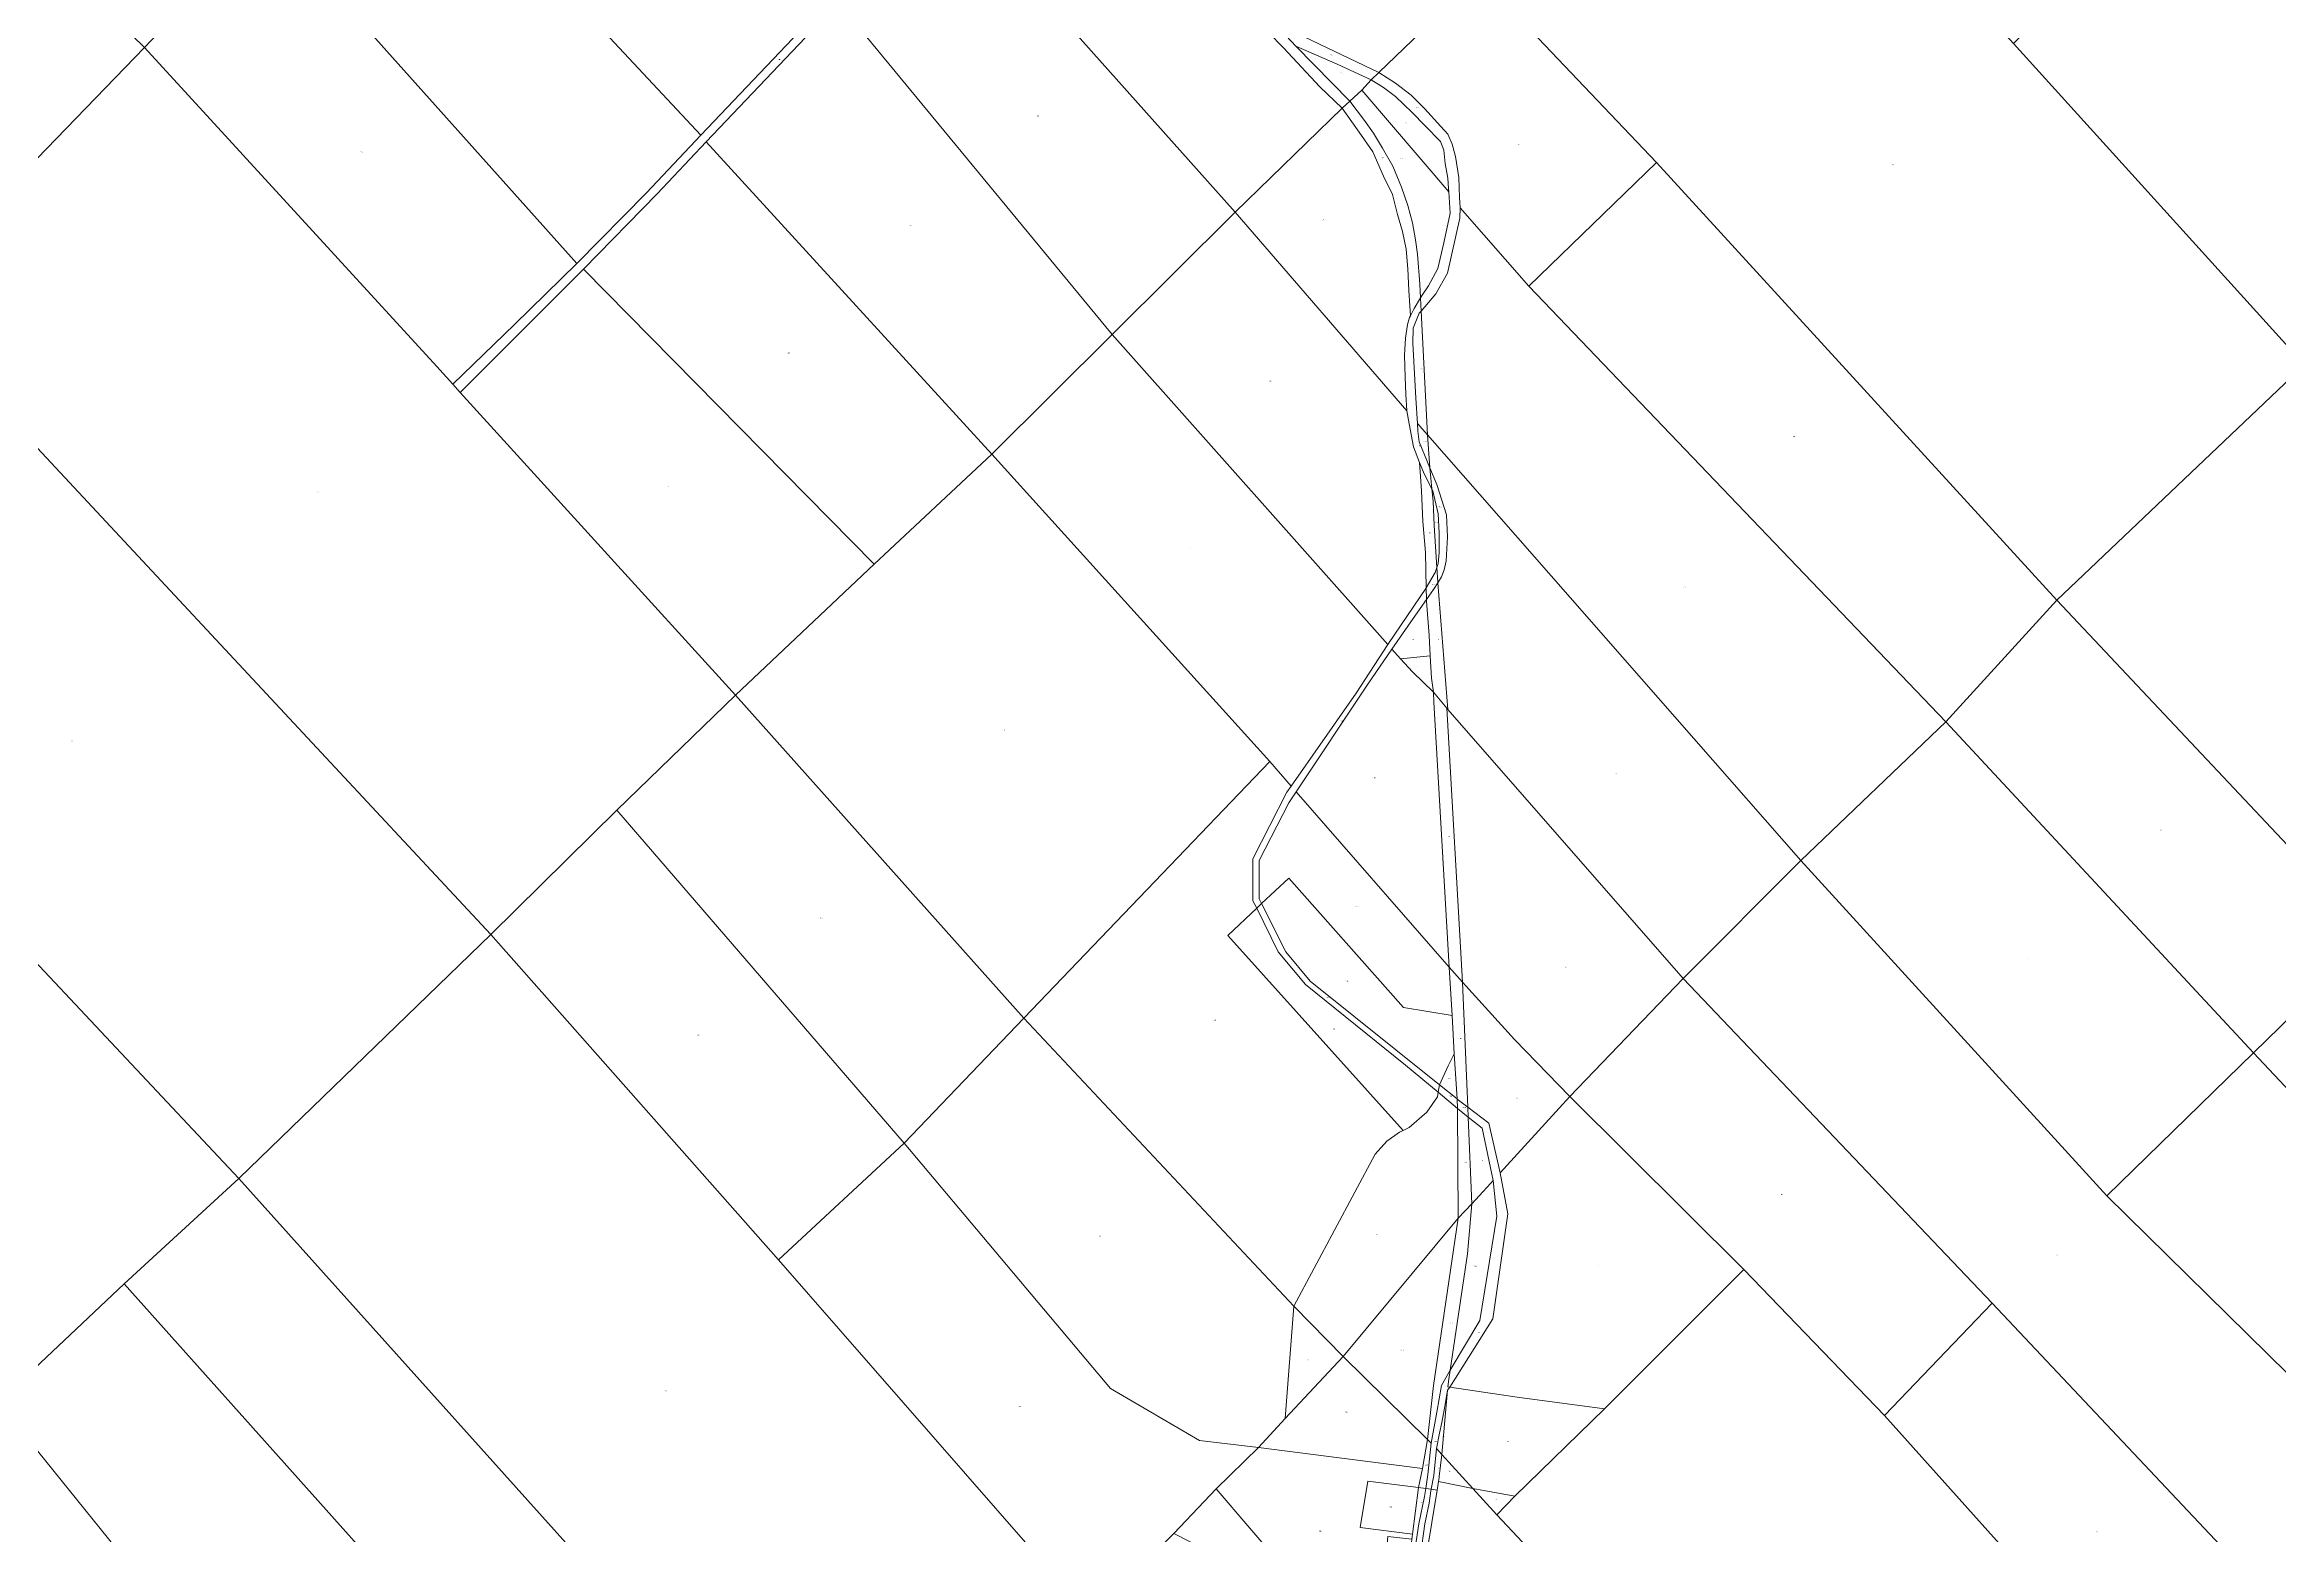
# Model space of a CAD drawing. Header units: metres. Extents: x 208626 to 229755, y 5040476 to 5064226.
# Drawn here: x 213343 to 217092, y 5054873 to 5057373 of the extents above; entities that cross this region are included whole.
import ezdxf

# ---------------------------------------------------------------- set-up
doc = ezdxf.new("R2010")
doc.units = ezdxf.units.M
doc.header["$LTSCALE"] = 0.56
doc.layers.add('6', color=7, linetype='Continuous', lineweight=13)
doc.layers.add('61', color=7, linetype='Continuous')

msp = doc.modelspace()

# ---------------------------------------------------------------- linework, layer by layer
at = {"layer": '6'}
for points in [[(213920.4996, 5057781.8019), (214327.9989, 5058191.5101), (214603.2417, 5057914.1501), (214831.4478, 5057660.3506), (214832.6265, 5057659.1041), (214848.217, 5057642.6175), (214733.42, 5057524.993), (214705.7803, 5057496.5236), (214690.6798, 5057481.423), (214664.4286, 5057453.1741), (214443.8826, 5057221.318)], [(212896.5647, 5057966.263), (213115.6553, 5058179.1013), (213717.2843, 5057585.7271), (213510.3923, 5057368.1862)], [(212459.2997, 5057560.9324), (212459.4448, 5057561.0655), (212681.6532, 5057764.9074), (212896.5134, 5057966.2131), (212896.5647, 5057966.263), (213510.3923, 5057368.1862), (213099.6509, 5056943.7534)], [(214028.0012, 5056803.5055), (214131.1596, 5056903.5054), (214235.7776, 5057005.8614), (214352.8366, 5057124.617), (214443.8826, 5057221.318), (214664.4286, 5057453.1741), (214690.6798, 5057481.423), (214705.7803, 5057496.5236), (214733.42, 5057524.993), (214848.217, 5057642.6175), (215116.4507, 5057888.4751), (215119.7232, 5057879.4707), (215018.7161, 5057785.407), (214857.2651, 5057633.8522), (214770.1777, 5057542.5235), (214675.1732, 5057443.5606), (214452.9306, 5057210.0079), (214370.9327, 5057122.9205), (214247.0366, 5056996.2956), (214040.3627, 5056789.9093)], [(215749.8915, 5057488.7714), (215849.4605, 5057588.3404), (215951.3451, 5057694.8561), (216060.1764, 5057801.3719), (216162.061, 5057905.572), (216646.0129, 5057375.309), (217134.5959, 5056835.7836), (216718.9726, 5056441.1736), (216047.3739, 5057175.2466)], [(214857.2651, 5057633.8522), (215018.7161, 5057785.407), (215119.7232, 5057879.4707), (215154.774, 5057805.073), (215187.1621, 5057729.4814), (215239.8926, 5057607.3519), (215271.4224, 5057552.3261), (215275.3022, 5057545.8598), (215290.1591, 5057521.0983), (215308.063, 5057494.8669), (215330.1307, 5057466.1373), (215370.1023, 5057420.3366), (215396.1887, 5057393.4394), (215421.5425, 5057368.0857), (215482.3916, 5057302.1658), (215519.6695, 5057266.4337), (215340.1737, 5057092.0207)], [(215119.7232, 5057879.4707), (215122.1942, 5057881.7718), (215230.1215, 5057668.5279), (215238.4077, 5057666.9349), (215417.3052, 5057396.7699), (215441.8981, 5057370.9084), (215532.778, 5057278.3109), (215519.6695, 5057266.4337), (215482.3916, 5057302.1658), (215421.5425, 5057368.0857), (215396.1887, 5057393.4394), (215370.1023, 5057420.3366), (215330.1307, 5057466.1373), (215308.063, 5057494.8669), (215290.1591, 5057521.0983), (215275.3022, 5057545.8598), (215271.4224, 5057552.3261), (215239.8926, 5057607.3519), (215187.1621, 5057729.4814), (215154.774, 5057805.073)], [(213717.2843, 5057585.7271), (213920.4996, 5057781.8019), (214443.8826, 5057221.318), (214352.8366, 5057124.617), (214235.7776, 5057005.8614)], [(216646.0129, 5057375.309), (216853.9881, 5057583.8158), (217052.1117, 5057786.8313), (217537.3411, 5057265.7971), (217546.5122, 5057255.9492), (217333.3012, 5057038.0498), (217134.5959, 5056835.7836)], [(214675.1732, 5057443.5606), (214770.1777, 5057542.5235), (214857.2651, 5057633.8522), (215340.1737, 5057092.0207), (215133.9557, 5056886.8917)], [(215423.8108, 5057503.4479), (215451.967, 5057510.0668), (215475.6082, 5057513.6074), (215492.5331, 5057517.6729), (215511.5484, 5057526.5468), (215526.7607, 5057540.4913), (215543.2406, 5057558.239), (215564.7913, 5057587.3958), (215595.2159, 5057619.088), (215621.8373, 5057638.1034), (215749.8915, 5057488.7714), (215581.4807, 5057326.4461), (215444.6005, 5057391.8759), (215435.3646, 5057397.04), (215447.5885, 5057430.4708)], [(213510.3923, 5057368.1862), (213717.2843, 5057585.7271), (214235.7776, 5057005.8614), (214131.1596, 5056903.5054), (214028.0012, 5056803.5055), (214001.0939, 5056833.1004)], [(215581.4807, 5057326.4461), (215749.8915, 5057488.7714), (216047.3739, 5057175.2466), (215833.2516, 5056967.7705), (215717.7118, 5057099.4859), (215717.7278, 5057100.2073), (215716.9134, 5057116.6275), (215715.6917, 5057150.2318), (215709.9907, 5057185.3635), (215704.6969, 5057206.3662), (215697.3669, 5057222.7864), (215685.1504, 5057236.1518), (215658.274, 5057265.9373), (215635.4698, 5057288.4675), (215609.4078, 5057308.7064)], [(214452.9306, 5057210.0079), (214675.1732, 5057443.5606), (215133.9557, 5056886.8917), (214931.8777, 5056686.4442)], [(215417.3052, 5057396.7699), (215435.3646, 5057397.04), (215444.6005, 5057391.8759), (215581.4807, 5057326.4461), (215568.604, 5057314.0347), (215511.3031, 5057340.3724), (215441.8981, 5057370.9084)], [(213099.6509, 5056943.7534), (213510.3923, 5057368.1862), (214001.0939, 5056833.1004), (214028.0012, 5056803.5055), (214040.3627, 5056789.9093), (214502.235, 5056281.9036), (214303.1636, 5056089.1519), (214091.4528, 5055880.6009)], [(215441.8981, 5057370.9084), (215511.3031, 5057340.3724), (215568.604, 5057314.0347), (215552.7658, 5057296.7566), (215532.778, 5057278.3109)], [(215568.604, 5057314.0347), (215581.4807, 5057326.4461), (215609.4078, 5057308.7064), (215635.4698, 5057288.4675), (215658.274, 5057265.9373), (215685.1504, 5057236.1518), (215697.3669, 5057222.7864), (215704.6969, 5057206.3662), (215709.9907, 5057185.3635), (215715.6917, 5057150.2318), (215716.9134, 5057116.6275), (215717.7278, 5057100.2073), (215717.7118, 5057099.4859), (215717.3206, 5057081.8777), (215696.554, 5056989.9432), (215677.0075, 5056955.1932), (215652.2726, 5056926.0291), (215651.127, 5056948.3976), (215652.7774, 5056951.1834), (215664.5867, 5056968.3674), (215680.4683, 5056997.3894), (215690.6487, 5057040.9222), (215700.9926, 5057090.2088), (215698.6172, 5057126.0358), (215698.1814, 5057131.9022), (215696.9597, 5057149.0862), (215692.8875, 5057173.5257), (215690.4442, 5057196.4376), (215684.7431, 5057210.9486), (215658.6811, 5057237.2974), (215637.5058, 5057259.4456), (215609.4077, 5057286.1763), (215589.4541, 5057301.0691)], [(215532.778, 5057278.3109), (215552.7658, 5057296.7566), (215698.6172, 5057126.0358), (215700.9926, 5057090.2088), (215690.6487, 5057040.9222), (215680.4683, 5056997.3894), (215664.5867, 5056968.3674), (215652.7774, 5056951.1834), (215651.127, 5056948.3976), (215649.9421, 5056971.5309), (215646.1824, 5057021.4832), (215642.847, 5057045.943), (215637.7461, 5057074.2135), (215629.9001, 5057103.2351), (215619.583, 5057134.2914), (215605.0455, 5057169.3537), (215587.4484, 5057199.2593), (215572.6375, 5057224.9183), (215557.4094, 5057246.0642)], [(215552.7658, 5057296.7566), (215568.604, 5057314.0347), (215589.4541, 5057301.0691), (215609.4077, 5057286.1763), (215637.5058, 5057259.4456), (215658.6811, 5057237.2974), (215684.7431, 5057210.9486), (215690.4442, 5057196.4376), (215692.8875, 5057173.5257), (215696.9597, 5057149.0862), (215698.1814, 5057131.9022), (215698.6172, 5057126.0358)], [(215340.1737, 5057092.0207), (215519.6695, 5057266.4337), (215552.5194, 5057220.9153), (215571.2059, 5057193.4238), (215589.4802, 5057152.6766), (215604.1319, 5057121.8455), (215612.8282, 5057088.1917), (215620.9802, 5057059.5433), (215627.037, 5057030.2252), (215629.9001, 5056997.2991), (215631.8601, 5056960.5078), (215634.0215, 5056926.4657), (215634.3565, 5056918.314), (215632.8237, 5056915.288), (215629.5659, 5056903.4501), (215625.901, 5056880.9199), (215624.6793, 5056852.2799), (215625.4938, 5056815.2387), (215626.7155, 5056786.9805), (215628.5738, 5056759.1051)], [(215519.6695, 5057266.4337), (215532.778, 5057278.3109), (215557.4094, 5057246.0642), (215572.6375, 5057224.9183), (215587.4484, 5057199.2593), (215605.0455, 5057169.3537), (215619.583, 5057134.2914), (215629.9001, 5057103.2351), (215637.7461, 5057074.2135), (215642.847, 5057045.943), (215646.1824, 5057021.4832), (215649.9421, 5056971.5309), (215651.127, 5056948.3976), (215640.5608, 5056930.5626), (215634.3565, 5056918.314), (215634.0215, 5056926.4657), (215631.8601, 5056960.5078), (215629.9001, 5056997.2991), (215627.037, 5057030.2252), (215620.9802, 5057059.5433), (215612.8282, 5057088.1917), (215604.1319, 5057121.8455), (215589.4802, 5057152.6766), (215571.2059, 5057193.4238), (215552.5194, 5057220.9153)], [(214247.0366, 5056996.2956), (214370.9327, 5057122.9205), (214452.9306, 5057210.0079), (214931.8777, 5056686.4442), (214734.6688, 5056501.5301)], [(215833.2516, 5056967.7705), (216047.3739, 5057175.2466), (216718.9726, 5056441.1736), (216532.5648, 5056237.3134)], [(215652.2726, 5056926.0291), (215677.0075, 5056955.1932), (215696.554, 5056989.9432), (215717.3206, 5057081.8777), (215717.7118, 5057099.4859), (215833.2516, 5056967.7705), (216532.5648, 5056237.3134), (216289.4168, 5056004.4978), (215662.895, 5056718.6365)], [(215133.9557, 5056886.8917), (215340.1737, 5057092.0207), (215628.5738, 5056759.1051), (215632.0093, 5056736.9559), (215639.3393, 5056698.7691), (215649.8124, 5056672.2077), (215652.8533, 5056624.5677), (215655.0769, 5056573.4245), (215659.5241, 5056521.1695), (215660.9387, 5056461.7891), (215660.5148, 5056461.0568), (215597.396, 5056368.645), (215596.3398, 5056367.0091)], [(214040.3627, 5056789.9093), (214247.0366, 5056996.2956), (214734.6688, 5056501.5301), (214502.235, 5056281.9036)], [(215624.6793, 5056852.2799), (215625.901, 5056880.9199), (215629.5659, 5056903.4501), (215632.8237, 5056915.288), (215634.3565, 5056918.314), (215640.5608, 5056930.5626), (215651.127, 5056948.3976), (215652.2726, 5056926.0291), (215649.3166, 5056922.5437), (215638.9325, 5056897.7223), (215638.5253, 5056872.5191), (215643.2083, 5056780.1071), (215646.1825, 5056737.6862), (215647.077, 5056724.9272), (215648.9095, 5056706.7885), (215667.1548, 5056663.2583), (215668.4836, 5056645.9841), (215670.238, 5056627.9666), (215657.257, 5056653.327), (215649.8124, 5056672.2077), (215639.3393, 5056698.7691), (215632.0093, 5056736.9559), (215628.5738, 5056759.1051), (215626.7155, 5056786.9805), (215625.4938, 5056815.2387)], [(212681.3031, 5056522.3631), (213099.6509, 5056943.7534), (214091.4528, 5055880.6009), (213668.82, 5055471.3441)], [(215638.5253, 5056872.5191), (215638.9325, 5056897.7223), (215649.3166, 5056922.5437), (215652.2726, 5056926.0291), (215662.895, 5056718.6365), (215646.1825, 5056737.6862), (215643.2083, 5056780.1071)], [(214931.8777, 5056686.4442), (215133.9557, 5056886.8917), (215596.3398, 5056367.0091), (215543.643, 5056285.3979), (215434.4988, 5056129.3686), (215398.7087, 5056170.4037)], [(216718.9726, 5056441.1736), (217134.5959, 5056835.7836), (217653.381, 5056259.4697), (218144.3999, 5055704.9073), (217760.6441, 5055332.6503), (217249.5379, 5055877.3768)], [(215646.1825, 5056737.6862), (215662.895, 5056718.6365), (215667.1548, 5056663.2583), (215648.9095, 5056706.7885), (215647.077, 5056724.9272)], [(214502.235, 5056281.9036), (214734.6688, 5056501.5301), (214931.8777, 5056686.4442), (215398.7087, 5056170.4037), (214985.895, 5055739.8472)], [(215662.895, 5056718.6365), (216289.4168, 5056004.4978), (216091.6837, 5055806.3138), (215697.2819, 5056258.1287), (215680.288, 5056470.5238), (215686.5772, 5056480.5319), (215691.2602, 5056492.3698), (215694.3144, 5056507.4536), (215696.3505, 5056547.3587), (215694.9252, 5056584.3999), (215678.8401, 5056635.3793), (215667.1548, 5056663.2583)], [(215649.8124, 5056672.2077), (215657.257, 5056653.327), (215670.238, 5056627.9666), (215672.2725, 5056607.0732), (215674.4322, 5056566.7577), (215678.7148, 5056496.0947), (215675.9891, 5056487.7875), (215660.9387, 5056461.7891), (215659.5241, 5056521.1695), (215655.0769, 5056573.4245), (215652.8533, 5056624.5677)], [(215667.1548, 5056663.2583), (215678.8401, 5056635.3793), (215694.9252, 5056584.3999), (215696.3505, 5056547.3587), (215694.3144, 5056507.4536), (215691.2602, 5056492.3698), (215686.5772, 5056480.5319), (215680.288, 5056470.5238), (215680.1916, 5056471.7283), (215678.7148, 5056496.0947), (215680.8757, 5056502.6804), (215682.5046, 5056521.3919), (215682.5046, 5056553.4687), (215680.8758, 5056586.1184), (215675.3783, 5056610.176), (215671.9168, 5056624.6869), (215670.238, 5056627.9666), (215668.4836, 5056645.9841)], [(215670.238, 5056627.9666), (215671.9168, 5056624.6869), (215675.3783, 5056610.176), (215680.8758, 5056586.1184), (215682.5046, 5056553.4687), (215682.5046, 5056521.3919), (215680.8757, 5056502.6804), (215678.7148, 5056496.0947), (215674.4322, 5056566.7577), (215672.2725, 5056607.0732)], [(212266.101, 5056110.7959), (212681.3031, 5056522.3631), (213668.82, 5055471.3441), (213476.7676, 5055294.2958), (213265.0625, 5055095.4162)], [(215660.9387, 5056461.7891), (215675.9891, 5056487.7875), (215678.7148, 5056496.0947), (215680.1916, 5056471.7283), (215680.288, 5056470.5238), (215673.1389, 5056459.1474), (215661.4012, 5056442.3749)], [(215370.1678, 5055937.1349), (215370.1678, 5056007.3985), (215427.1784, 5056118.9037), (215434.4988, 5056129.3686), (215543.643, 5056285.3979), (215596.3398, 5056367.0091), (215597.396, 5056368.645), (215660.5148, 5056461.0568), (215660.9387, 5056461.7891), (215661.4012, 5056442.3749), (215638.9325, 5056410.2683), (215603.4465, 5056359.0186), (215562.7825, 5056300.2905), (215442.7726, 5056119.8823), (215430.4364, 5056101.3376), (215380.7556, 5056004.3432), (215380.7556, 5055940.1895), (215384.8158, 5055932.1592), (215376.4947, 5055924.3561)], [(215661.4012, 5056442.3749), (215673.1389, 5056459.1474), (215680.288, 5056470.5238), (215697.2819, 5056258.1287), (215695.5554, 5056260.1064), (215673.114, 5056286.669), (215669.6169, 5056310.1619), (215667.7214, 5056348.0777), (215666.0183, 5056382.1453), (215661.4737, 5056439.3319)], [(215603.4465, 5056359.0186), (215638.9325, 5056410.2683), (215661.4012, 5056442.3749), (215661.4737, 5056439.3319), (215666.0183, 5056382.1453), (215667.7214, 5056348.0777), (215617.834, 5056342.842)], [(216532.5648, 5056237.3134), (216718.9726, 5056441.1736), (217249.5379, 5055877.3768), (217048.6406, 5055681.6379)], [(215442.7726, 5056119.8823), (215562.7825, 5056300.2905), (215603.4465, 5056359.0186), (215617.834, 5056342.842), (215637.6208, 5056320.9168), (215673.114, 5056286.669), (215673.6579, 5056270.2281), (215699.2211, 5055825.8513)], [(215617.834, 5056342.842), (215667.7214, 5056348.0777), (215669.6169, 5056310.1619), (215673.114, 5056286.669), (215637.6208, 5056320.9168)], [(214303.1636, 5056089.1519), (214502.235, 5056281.9036), (214985.895, 5055739.8472), (214784.8109, 5055530.4833)], [(215673.114, 5056286.669), (215695.5554, 5056260.1064), (215721.5004, 5055800.209), (215699.2211, 5055825.8513), (215673.6579, 5056270.2281)], [(215695.5554, 5056260.1064), (215697.2819, 5056258.1287), (216091.6837, 5055806.3138), (215901.8574, 5055608.8437), (215808.8982, 5055704.2984), (215721.5004, 5055800.209)], [(216289.4168, 5056004.4978), (216532.5648, 5056237.3134), (217048.6406, 5055681.6379), (216802.8084, 5055442.0943)], [(214985.895, 5055739.8472), (215398.7087, 5056170.4037), (215434.4988, 5056129.3686), (215427.1784, 5056118.9037), (215370.1678, 5056007.3985), (215370.1678, 5055937.1349), (215376.4947, 5055924.3561), (215327.817, 5055878.7089), (215622.2128, 5055551.6284), (215616.1282, 5055548.7755), (215594.9528, 5055533.5008), (215575.4063, 5055512.1162), (215438.7445, 5055256.9972)], [(214091.4528, 5055880.6009), (214303.1636, 5056089.1519), (214784.8109, 5055530.4833), (214574.422, 5055334.8219)], [(215380.7556, 5055940.1895), (215380.7556, 5056004.3432), (215430.4364, 5056101.3376), (215442.7726, 5056119.8823), (215699.2211, 5055825.8513), (215704.1415, 5055744.5522), (215622.6437, 5055758.0388), (215430.4362, 5055974.9395), (215384.8158, 5055932.1592)], [(215384.8158, 5055932.1592), (215430.4362, 5055974.9395), (215622.6437, 5055758.0388), (215704.1415, 5055744.5522), (215708.0522, 5055679.9363), (215697.572, 5055660.2808), (215682.9445, 5055628.2748), (215466.2716, 5055801.9534), (215425.5497, 5055851.5962)], [(216091.6837, 5055806.3138), (216289.4168, 5056004.4978), (216802.8084, 5055442.0943), (217342.9903, 5054910.9419), (217139.4115, 5054700.7661), (216610.4638, 5055261.7713)], [(215327.817, 5055878.7089), (215376.4947, 5055924.3561), (215412.5186, 5055851.5966), (215458.1271, 5055796.6077), (215626.0364, 5055661.2921), (215680.8645, 5055615.7235), (215679.6543, 5055608.3468), (215661.7367, 5055582.3798), (215632.4169, 5055556.4128), (215622.2128, 5055551.6284)], [(215376.4947, 5055924.3561), (215384.8158, 5055932.1592), (215425.5497, 5055851.5962), (215466.2716, 5055801.9534), (215682.9445, 5055628.2748), (215682.9121, 5055628.2039), (215680.8645, 5055615.7235), (215626.0364, 5055661.2921), (215458.1271, 5055796.6077), (215412.5186, 5055851.5966)], [(213668.82, 5055471.3441), (214091.4528, 5055880.6009), (214574.422, 5055334.8219), (215096.9745, 5054736.0663), (214702.4071, 5054319.5992)], [(217048.6406, 5055681.6379), (217249.5379, 5055877.3768), (217760.6441, 5055332.6503), (217559.6502, 5055137.6475)], [(215699.2211, 5055825.8513), (215721.5004, 5055800.209), (215730.5587, 5055590.7557), (215713.0463, 5055604.1461), (215712.6185, 5055604.489), (215708.0522, 5055679.9363), (215704.1415, 5055744.5522)], [(215721.5004, 5055800.209), (215808.8982, 5055704.2984), (215901.8574, 5055608.8437), (215784.7316, 5055480.345), (215765.9848, 5055563.6682), (215730.5587, 5055590.7557)], [(215901.8574, 5055608.8437), (216091.6837, 5055806.3138), (216610.4638, 5055261.7713), (216429.6596, 5055073.6296), (216193.6554, 5055318.6251)], [(214784.8109, 5055530.4833), (214985.895, 5055739.8472), (215438.7445, 5055256.9972), (215424.0982, 5055068.2913), (215379.4125, 5055019.669), (215280.7775, 5055031.8231), (215131.3207, 5055118.5059)], [(215682.9445, 5055628.2748), (215697.572, 5055660.2808), (215708.0522, 5055679.9363), (215712.6185, 5055604.489)], [(216802.8084, 5055442.0943), (217048.6406, 5055681.6379), (217559.6502, 5055137.6475), (217342.9903, 5054910.9419)], [(215438.7445, 5055256.9972), (215575.4063, 5055512.1162), (215594.9528, 5055533.5008), (215616.1282, 5055548.7755), (215622.2128, 5055551.6284), (215632.4169, 5055556.4128), (215661.7367, 5055582.3798), (215679.6543, 5055608.3468), (215680.8645, 5055615.7235), (215713.5844, 5055588.5295), (215714.5846, 5055404.6441), (215521.4498, 5055172.494)], [(215680.8645, 5055615.7235), (215682.9121, 5055628.2039), (215682.9445, 5055628.2748), (215712.6185, 5055604.489), (215713.5844, 5055588.5295)], [(215700.5198, 5055121.1017), (215772.3938, 5055235.7113), (215797.7433, 5055411.7537), (215784.7316, 5055480.345), (215901.8574, 5055608.8437), (216193.6554, 5055318.6251), (215977.662, 5055102.6223), (215959.733, 5055084.6925), (215813.5432, 5055104.3161)], [(215712.6185, 5055604.489), (215713.0463, 5055604.1461), (215730.5587, 5055590.7557), (215731.2757, 5055574.1764), (215713.5844, 5055588.5295)], [(215697.3243, 5055121.5763), (215698.632, 5055134.6792), (215700.8847, 5055149.5631), (215750.8527, 5055232.8167), (215779.2194, 5055407.7235), (215773.0615, 5055467.5417), (215754.5825, 5055555.2675), (215731.2757, 5055574.1764), (215730.5587, 5055590.7557), (215765.9848, 5055563.6682), (215784.7316, 5055480.345), (215797.7433, 5055411.7537), (215772.3938, 5055235.7113), (215700.5198, 5055121.1017)], [(215713.5844, 5055588.5295), (215731.2757, 5055574.1764), (215737.5713, 5055428.6054), (215714.5846, 5055404.6441)], [(215731.2757, 5055574.1764), (215754.5825, 5055555.2675), (215773.0615, 5055467.5417), (215768.856, 5055462.9278), (215756.4366, 5055449.3025), (215737.5713, 5055428.6054)], [(214574.422, 5055334.8219), (214784.8109, 5055530.4833), (215131.3207, 5055118.5059), (215280.7775, 5055031.8231), (215379.4125, 5055019.669), (215308.324, 5054950.324), (215237.3693, 5054875.5339), (215096.9745, 5054736.0663)], [(213476.7676, 5055294.2958), (213668.82, 5055471.3441), (214702.4071, 5054319.5992), (214516.4667, 5054130.7528)], [(215700.8847, 5055149.5631), (215729.9586, 5055344.5298), (215737.5713, 5055428.6054), (215756.4366, 5055449.3025), (215768.856, 5055462.9278), (215773.0615, 5055467.5417), (215779.2194, 5055407.7235), (215750.8527, 5055232.8167)], [(215662.8039, 5055032.9738), (215673.0194, 5055123.8824), (215714.5846, 5055404.6441), (215737.5713, 5055428.6054), (215729.9586, 5055344.5298), (215700.8847, 5055149.5631), (215686.3595, 5055123.9715), (215678.8935, 5055079.0346), (215669.3896, 5055027.3504)], [(215521.4498, 5055172.494), (215714.5846, 5055404.6441), (215673.0194, 5055123.8824), (215662.8039, 5055032.9738)], [(215779.4033, 5054906.8645), (215809.5896, 5054938.1328), (215959.733, 5055084.6925), (215977.662, 5055102.6223), (216193.6554, 5055318.6251), (216429.6596, 5055073.6296), (216752.4738, 5054713.1253), (216807.7714, 5054651.2683), (216409.4089, 5054317.056), (216385.8152, 5054259.1795), (216330.6782, 5054327.63), (216029.1671, 5054640.9263)], [(213265.0625, 5055095.4162), (213476.7676, 5055294.2958), (214516.4667, 5054130.7528), (214260.0897, 5053877.9256), (214144.0921, 5054006.4287)], [(216429.6596, 5055073.6296), (216610.4638, 5055261.7713), (217139.4115, 5054700.7661), (216939.0525, 5054504.4143), (216807.7714, 5054651.2683), (216752.4738, 5054713.1253)], [(215424.0982, 5055068.2913), (215438.7445, 5055256.9972), (215521.4498, 5055172.494)], [(215379.4125, 5055019.669), (215424.0982, 5055068.2913), (215521.4498, 5055172.494), (215662.8039, 5055032.9738), (215654.7491, 5054984.6452)], [(215659.9922, 5054950.8764), (215663.6998, 5054974.6372), (215669.3896, 5055027.3504), (215678.8935, 5055079.0346), (215686.3595, 5055123.9715), (215700.8847, 5055149.5631), (215698.632, 5055134.6792), (215697.3243, 5055121.5763), (215700.5198, 5055121.1017), (215696.8242, 5055115.8817), (215691.4124, 5055085.8076), (215687.0406, 5055061.7626), (215683.3426, 5055043.8024), (215678.2117, 5055017.9076), (215673.6235, 5054973.0689), (215669.3188, 5054949.6866)], [(215678.2117, 5055017.9076), (215683.3426, 5055043.8024), (215687.0406, 5055061.7626), (215691.4124, 5055085.8076), (215696.8242, 5055115.8817), (215687.3431, 5055007.9184)], [(215687.3431, 5055007.9184), (215696.8242, 5055115.8817), (215700.5198, 5055121.1017), (215813.5432, 5055104.3161), (215959.733, 5055084.6925), (215809.5896, 5054938.1328), (215739.1131, 5054951.2196)], [(212819.9088, 5054689.7828), (212931.0657, 5054792.4898), (213029.6484, 5054884.0308), (213265.0625, 5055095.4162), (214144.0921, 5054006.4287), (213947.7072, 5053772.5937), (213756.7494, 5053648.6213), (213743.932, 5053663.8572), (213726.987, 5053685.3208), (213705.5032, 5053709.5323), (213691.4678, 5053725.1872), (213553.019, 5053896.5677), (213477.6984, 5053982.1423), (213469.0612, 5053990.7795), (213175.733, 5054333.2555), (213159.0409, 5054344.3549), (213146.6226, 5054348.9373), (213136.0364, 5054351.0375), (213135.2946, 5054351.2636)], [(215308.324, 5054950.324), (215379.4125, 5055019.669), (215654.7491, 5054984.6452), (215647.845, 5054952.4261), (215562.6822, 5054963.249), (215550.037, 5054885.6865), (215637.8842, 5054874.3473), (215637.3012, 5054869.6836), (215636.7183, 5054865.8944), (215596.4541, 5054870.6673), (215592.4556, 5054826.2766), (215632.3017, 5054821.8378), (215630.2071, 5054796.5396), (215629.1141, 5054780.5097), (215630.5714, 5054742.6207), (215632.0287, 5054725.4977), (215638.7841, 5054690.4305), (215639.1259, 5054688.2089), (215626.6523, 5054692.6379), (215616.2592, 5054696.7209), (215576.1714, 5054712.3106), (215506.3891, 5054739.7781), (215478.1792, 5054752.7695)], [(215647.845, 5054952.4261), (215654.7491, 5054984.6452), (215662.8039, 5055032.9738), (215669.3896, 5055027.3504), (215663.6998, 5054974.6372), (215659.9922, 5054950.8764)], [(215669.3188, 5054949.6866), (215673.6235, 5054973.0689), (215678.2117, 5055017.9076), (215687.3431, 5055007.9184), (215682.8801, 5054971.1777), (215682.6475, 5054969.2628), (215681.6022, 5054962.9501), (215679.1972, 5054948.4264)], [(215681.6022, 5054962.9501), (215682.6475, 5054969.2628), (215682.8801, 5054971.1777), (215687.3431, 5055007.9184), (215739.1131, 5054951.2196), (215739.1088, 5054951.2204)], [(215550.037, 5054885.6865), (215562.6822, 5054963.249), (215647.845, 5054952.4261), (215637.8842, 5054874.3473)], [(215661.1861, 5054839.659), (215679.1972, 5054948.4264), (215681.6022, 5054962.9501), (215739.1088, 5054951.2204), (215739.1131, 5054951.2196), (215779.4033, 5054906.8645), (216029.1671, 5054640.9263), (215852.7935, 5054462.3082), (215833.534, 5054472.9003), (215833.0718, 5054473.1545), (215773.7182, 5054510.4877), (215811.8291, 5054555.0949), (215772.1462, 5054596.4253), (215773.0113, 5054597.2414), (215732.0934, 5054667.1557), (215728.1453, 5054665.1016), (215723.5243, 5054681.2226), (215729.0582, 5054745.9769), (215715.8962, 5054784.3515), (215757.1598, 5054783.2758), (215739.8996, 5054841.9606)], [(215237.3693, 5054875.5339), (215308.324, 5054950.324), (215478.1792, 5054752.7695), (215434.2189, 5054773.1379), (215400.4663, 5054796.8793), (215349.4941, 5054818.3729)], [(215629.1141, 5054780.5097), (215630.2071, 5054796.5396), (215632.3017, 5054821.8378), (215633.486, 5054836.9788), (215635.6719, 5054854.8304), (215636.7183, 5054865.8944), (215637.3012, 5054869.6836), (215637.8842, 5054874.3473), (215647.845, 5054952.4261), (215659.9922, 5054950.8764), (215657.9057, 5054937.5046), (215648.5707, 5054891.919), (215634.8902, 5054802.861), (215635.2121, 5054759.6906), (215644.3921, 5054686.5641), (215639.1259, 5054688.2089), (215638.7841, 5054690.4305), (215632.0287, 5054725.4977), (215630.5714, 5054742.6207)], [(215739.1131, 5054951.2196), (215809.5896, 5054938.1328), (215779.4033, 5054906.8645)]]:
    msp.add_lwpolyline(points, close=True, dxfattribs=at)
for points in [[(215634.8902, 5054802.861), (215648.5707, 5054891.919), (215657.9057, 5054937.5046), (215659.9922, 5054950.8764), (215669.3188, 5054949.6866), (215668.8247, 5054947.0027), (215665.5748, 5054926.5224), (215658.5261, 5054891.543), (215651.2923, 5054839.3697)], [(215651.2923, 5054839.3697), (215658.5261, 5054891.543), (215665.5748, 5054926.5224), (215668.8247, 5054947.0027), (215669.3188, 5054949.6866), (215679.1972, 5054948.4264), (215661.1861, 5054839.659)], [(215096.9745, 5054736.0663), (215237.3693, 5054875.5339), (215349.4941, 5054818.3729)]]:
    msp.add_lwpolyline(points, dxfattribs=at)

# ---------------------------------------------------------------- texts
at = {"layer": '61'}
for s, width, p in [('285', 1.15, (214573.8594, 5057347.5)), ('4090', 1.2, (215498.7266, 5057355.5)), ('393', 1.15, (215516.4688, 5057324.5)), ('272', 1.15, (215007.6719, 5057252.5)), ('4372', 1.2, (215643.1719, 5057267.25)), ('4371', 1.1, (215625.6875, 5057241)), ('270', 1.15, (213873.0781, 5057192)), ('4373', 1.2, (215585.3906, 5057182.5)), ('3059', 1.2, (215616.8906, 5057181.25)), ('396', 1.15, (215814.4219, 5057205)), ('547', 1.15, (216442.25, 5057171)), ('263', 1.15, (214793.4375, 5057069)), ('394', 1.15, (215487.2656, 5057078.5)), ('262', 1.15, (214589.4531, 5056855)), ('4468', 1.2, (215397.4531, 5056808.25)), ('4374', 1.2, (215650.7031, 5056828.25)), ('4404', 1.2, (215647.4531, 5056699.5)), ('4398', 1.2, (215656.6719, 5056707)), ('546', 1.15, (216276.1094, 5056715)), ('4470', 1.2, (215676.375, 5056570.5)), ('4407', 1.2, (215681.75, 5056597.25)), ('4399', 1.2, (215664.2656, 5056553.5)), ('389', 1.15, (215264.1094, 5056529.75)), ('4405', 1.2, (215670.6094, 5056467)), ('545', 1.15, (216092.4219, 5056463)), ('4469', 1.2, (215635.5781, 5056375)), ('4400', 1.2, (215679.3438, 5056374.25)), ('390', 1.15, (215645.4688, 5056329.5)), ('4408', 1.2, (215515.7813, 5056237.5)), ('3023', 1.2, (214950.4688, 5056222.75)), ('4148', 1.1, (215571, 5056142.5)), ('543', 1.15, (215976.1563, 5056150)), ('4401', 1.1, (215697.3125, 5056044)), ('548', 1.15, (216891.0469, 5056055)), ('265', 1.15, (214644.5312, 5055907.75)), ('4395', 1.2, (215542.4531, 5055927)), ('544', 1.15, (216669.0313, 5055839.5)), ('4396', 1.2, (215525.3672, 5055801.5)), ('4397', 1.2, (215493.7344, 5055774)), ('259', 1.15, (214438.125, 5055710.75)), ('268', 1.15, (215304.0469, 5055736)), ('266', 1.15, (215504.3438, 5055721)), ('4402', 1.2, (215714.8906, 5055705.25)), ('4394', 1.2, (215697.7813, 5055638.5)), ('4409', 1.2, (215698.7031, 5055608.5)), ('388', 1.15, (215811.6719, 5055605.75)), ('4406', 1.2, (215722.0781, 5055589.5)), ('4403', 1.2, (215725.5781, 5055497.5)), ('4146', 1.1, (215752.1719, 5055500.75)), ('540', 1.15, (216256.1563, 5055443.5)), ('264', 1.15, (215111.7813, 5055373.5)), ('386', 1.15, (215576.6719, 5055376.25)), ('542', 1.15, (216717.3438, 5055342)), ('4366', 1.2, (215740.0469, 5055323.25)), ('387', 1.15, (215947.0938, 5055325.25)), ('4228', 1.2, (215700.1875, 5055228)), ('3024', 1.2, (215618.0156, 5055182.75)), ('4147', 1.1, (215747.5313, 5055211.75)), ('385', 1.15, (215461.4308, 5055165.9275)), ('257', 1.15, (214382.8906, 5055113.5)), ('258', 1.15, (214976.9219, 5055087.75)), ('382', 1.15, (215525.1563, 5055078.5)), ('4227', 1.2, (215687.5156, 5055037.25)), ('4864', 1.2, (215673.9879, 5055029.1174)), ('384', 1.15, (215796.2813, 5055029.5)), ('4866', 1.2, (215659.3217, 5054989.4046)), ('4867', 1.2, (215679.9617, 5054983.4782)), ('383', 1.15, (215698.5703, 5054979.5)), ('4197', 1.1, (215649.25, 5054927)), ('536', 1.15, (215776.0353, 5054932.0723)), ('375', 1.15, (215599.5, 5054919)), ('256', 1.15, (215481.5313, 5054878.75)), ('539', 1.15, (216784.5313, 5054877.25))]:
    msp.add_text(s, height=1.4, dxfattribs=dict(at, width=width)).set_placement(p)
for s, p in [('193', (213800.9375, 5056621.75)), ('261', (214387.5156, 5056631)), ('194', (213386.375, 5056204.25)), ('541', (215893.625, 5055825.25))]:
    msp.add_text(s, height=1.4, dxfattribs=at).set_placement(p)

doc.saveas('drawing.dxf')
